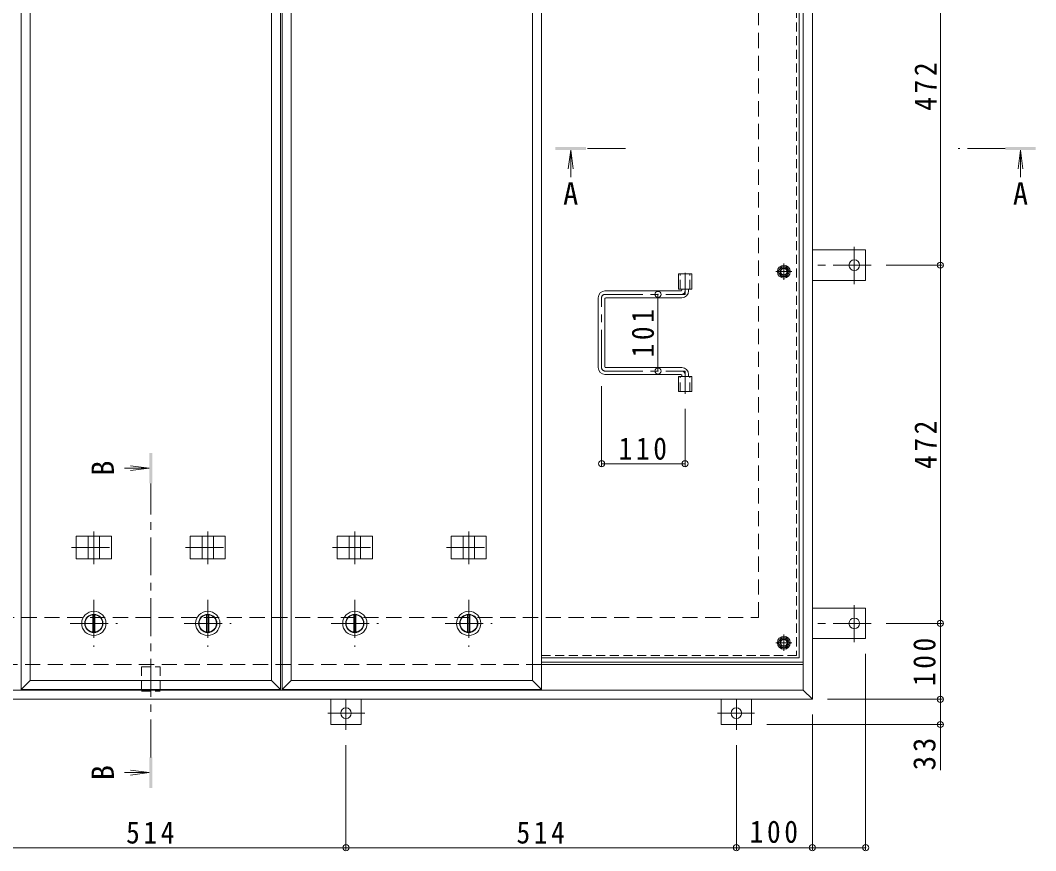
# Model space of a CAD drawing. Units: millimetres at full size, sheet at 1:10. Extents: x -2636 to 2766, y -1962 to 1913.
# Drawn here: x -1633 to -296, y -409 to 685 of the extents above; entities that cross this region are included whole.
import ezdxf
from ezdxf.enums import TextEntityAlignment as Align

# ---------------------------------------------------------------- set-up
doc = ezdxf.new("R2010")
doc.units = ezdxf.units.MM
doc.header["$LTSCALE"] = 10
doc.header["$PDMODE"] = 32
doc.header["$PDSIZE"] = 8
for name, pattern in [('CHAIN1', [8, 5, -1, 1, -1]), ('DASHED1', [1.8, 1.2, -0.6]), ('DASHED2', [3, 2, -1])]:
    doc.linetypes.add(name, pattern=pattern)
for name, color, linetype, lineweight in [('0-1_躯体', 2, 'DASHED2', 9), ('0-2_仕上', 4, 'Continuous', 9), ('0-3_建具', 4, 'Continuous', 9), ('0-5_寸法', 4, 'Continuous', 9), ('0-6_ハッチ', 6, 'Continuous', 9), ('0-7', 5, 'Continuous', 5), ('0-A', 3, 'CHAIN1', 9), ('0-B', 2, 'Continuous', 9), ('0-C', 2, 'Continuous', 9), ('0-E', 3, 'Continuous', 9), ('0-F', 7, 'Continuous', 9)]:
    doc.layers.add(name, color=color, linetype=linetype, lineweight=lineweight)
doc.styles.add('ＭＳ ゴシック', font='')
doc.styles.get('ＭＳ ゴシック').set_extended_font_data('MS Gothic')

msp = doc.modelspace()

# ---------------------------------------------------------------- linework, layer by layer
at = {"layer": '0-1_躯体'}
for p, q in [((-661.35, -101.16), (-661.35, 1298.84)), ((-2261.35, -101.16), (-661.35, -101.16)), ((-946.97, -163.16), (-2320.35, -163.16))]:
    msp.add_line(p, q, dxfattribs=at)
at = {"layer": '0-1_躯体', "linetype": 'Continuous'}
msp.add_line((-602.35, -163.16), (-946.97, -163.16), dxfattribs=at)
at = {"layer": '0-2_仕上'}
for p, q in [((-1632.1, -196.16), (-1632.1, 1393.84)), ((-1290.6, -196.16), (-1290.6, 1393.84)), ((-1288.47, -196.16), (-1288.47, 1393.84)), ((-946.97, -196.16), (-946.97, 1393.84)), ((-1620.1, -184.16), (-1620.1, 1381.84)), ((-1302.6, -184.16), (-1302.6, 1381.84)), ((-1276.47, -184.16), (-1276.47, 1381.84)), ((-958.97, -184.16), (-958.97, 1381.84)), ((-1463.35, 95.38), (-1496.12, 95.38)), ((-1463.35, 95.38), (-1488.13, 98.64)), ((-1463.35, 95.38), (-1488.13, 92.12)), ((-1620.1, -184.16), (-1632.1, -196.16)), ((-1620.1, -184.16), (-1302.6, -184.16)), ((-1302.6, -184.16), (-1290.6, -196.16)), ((-1276.47, -184.16), (-1288.47, -196.16)), ((-1276.47, -184.16), (-958.97, -184.16)), ((-958.97, -184.16), (-946.97, -196.16)), ((-1632.1, -196.16), (-1290.6, -196.16)), ((-1288.47, -196.16), (-946.97, -196.16)), ((-1463.35, -305.8), (-1496.12, -305.8)), ((-1463.35, -305.8), (-1488.13, -302.53)), ((-1463.35, -305.8), (-1488.13, -309.06))]:
    msp.add_line(p, q, dxfattribs=at)
at = {"layer": '0-2_仕上', "color": 3}
for p, q in [((-766.5, 351.34), (-749.2, 351.34)), ((-766.5, 331.34), (-766.5, 351.34)), ((-749.2, 331.34), (-749.2, 351.34)), ((-766.5, 331.34), (-749.2, 331.34)), ((-766.5, 216.34), (-749.2, 216.34)), ((-766.5, 196.34), (-766.5, 216.34)), ((-749.2, 196.34), (-749.2, 216.34)), ((-766.5, 196.34), (-749.2, 196.34))]:
    msp.add_line(p, q, dxfattribs=at)
at = {"layer": '0-2_仕上', "color": 3, "linetype": 'DASHED1'}
for p, q in [((-764.2, 331.34), (-764.2, 351.34)), ((-751.5, 331.34), (-751.5, 351.34)), ((-764.2, 196.34), (-764.2, 216.34)), ((-751.5, 196.34), (-751.5, 216.34))]:
    msp.add_line(p, q, dxfattribs=at)
at = {"layer": '0-2_仕上', "linetype": 'CHAIN1'}
msp.add_line((-1461.35, -285.8), (-1461.35, 75.38), dxfattribs=at)
at = {"layer": '0-2_仕上'}
for points in [[(-1459.35, 115.38), (-1463.35, 115.38), (-1459.35, 75.38), (-1463.35, 75.38)], [(-1463.35, -325.8), (-1459.35, -325.8), (-1463.35, -285.8), (-1459.35, -285.8)]]:
    msp.add_solid(points, dxfattribs=at)
at = {"layer": '0-3_建具', "color": 2}
for p, q in [((-590.35, -209.16), (-590.35, 1406.84)), ((-602.35, -197.16), (-602.35, 1394.84)), ((-602.35, -163.16), (-946.97, -163.16)), ((-602.35, -197.16), (-2320.35, -197.16)), ((-590.35, -209.16), (-602.35, -197.16)), ((-590.35, -209.16), (-2332.35, -209.16))]:
    msp.add_line(p, q, dxfattribs=at)
at = {"layer": '0-3_建具'}
for p, q in [((-1559.44, -24.16), (-1559.44, 5.84)), ((-1559.44, 5.84), (-1513.26, 5.84)), ((-1543.85, -24.16), (-1543.85, 5.84)), ((-1528.85, -24.16), (-1528.85, 5.84)), ((-1513.26, -24.16), (-1513.26, 5.84)), ((-1409.44, -24.16), (-1409.44, 5.84)), ((-1409.44, 5.84), (-1363.26, 5.84)), ((-1393.85, -24.16), (-1393.85, 5.84)), ((-1378.85, -24.16), (-1378.85, 5.84)), ((-1363.26, -24.16), (-1363.26, 5.84)), ((-1215.81, -24.16), (-1215.81, 5.84)), ((-1215.81, 5.84), (-1169.63, 5.84)), ((-1200.22, -24.16), (-1200.22, 5.84)), ((-1185.22, -24.16), (-1185.22, 5.84)), ((-1169.63, -24.16), (-1169.63, 5.84)), ((-1065.81, -24.16), (-1065.81, 5.84)), ((-1065.81, 5.84), (-1019.63, 5.84)), ((-1050.22, -24.16), (-1050.22, 5.84)), ((-1035.22, -24.16), (-1035.22, 5.84)), ((-1019.63, -24.16), (-1019.63, 5.84)), ((-1559.44, -24.16), (-1513.26, -24.16)), ((-1409.44, -24.16), (-1363.26, -24.16)), ((-1215.81, -24.16), (-1169.63, -24.16)), ((-1065.81, -24.16), (-1019.63, -24.16))]:
    msp.add_line(p, q, dxfattribs=at)
at = {"layer": '0-3_建具', "linetype": 'CHAIN1'}
for p, q in [((-1536.35, -31.28), (-1536.35, 11.96)), ((-1386.35, -31.28), (-1386.35, 11.96)), ((-1192.72, -31.28), (-1192.72, 11.96)), ((-1042.72, -31.28), (-1042.72, 11.96)), ((-1565.76, -9.16), (-1506.94, -9.16)), ((-1415.76, -9.16), (-1356.94, -9.16)), ((-1222.13, -9.16), (-1163.31, -9.16)), ((-1072.13, -9.16), (-1013.31, -9.16))]:
    msp.add_line(p, q, dxfattribs=at)
at = {"layer": '0-5_寸法'}
for p, q in [((-908.52, 514.47), (-911.79, 489.68)), ((-908.52, 514.47), (-908.52, 478.86)), ((-908.52, 514.47), (-905.26, 489.68)), ((-316.29, 514.47), (-319.55, 489.68)), ((-316.29, 514.47), (-313.02, 489.68)), ((-316.29, 514.47), (-316.29, 478.86))]:
    msp.add_line(p, q, dxfattribs=at)
at = {"layer": '0-5_寸法', "linetype": 'CHAIN1'}
for p, q in [((-836.37, 516.47), (-888.52, 516.47)), ((-336.29, 516.47), (-398.55, 516.47))]:
    msp.add_line(p, q, dxfattribs=at)
at = {"layer": '0-5_寸法', "color": 7}
msp.add_line((-421.83, -242.36), (-421.83, -302.71), dxfattribs=at)
at = {"layer": '0-5_寸法', "color": 7, "linetype": 'DASHED1'}
for points in [[(-1473.65, -166.36), (-1449.05, -166.36), (-1449.05, -198.36)], [(-1473.65, -166.36), (-1473.65, -198.36), (-1449.05, -198.36)]]:
    msp.add_lwpolyline(points, dxfattribs=at)
at = {"layer": '0-5_寸法'}
for points in [[(-928.52, 514.47), (-928.52, 518.47), (-888.52, 514.47), (-888.52, 518.47)], [(-296.29, 514.47), (-296.29, 518.47), (-336.29, 514.47), (-336.29, 518.47)]]:
    msp.add_solid(points, dxfattribs=at)
at = {"layer": '0-6_ハッチ', "linetype": 'CHAIN1'}
for p, q in [((-757.85, 352.72), (-757.85, 324.34)), ((-863.34, 324.34), (-757.85, 324.34)), ((-867.85, 227.85), (-867.85, 319.83)), ((-863.34, 223.34), (-757.85, 223.34)), ((-757.85, 193.45), (-757.85, 223.34))]:
    msp.add_line(p, q, dxfattribs=at)
at = {"layer": '0-6_ハッチ'}
for p, q in [((-763.35, 328.84), (-863.35, 328.84)), ((-762.35, 329.84), (-762.35, 331.34)), ((-753.35, 328.84), (-753.35, 331.34)), ((-872.35, 227.84), (-872.35, 319.84)), ((-863.35, 228.84), (-863.35, 318.84)), ((-862.35, 319.84), (-762.35, 319.84)), ((-862.35, 227.84), (-762.35, 227.84)), ((-763.35, 218.84), (-863.35, 218.84)), ((-762.35, 217.84), (-762.35, 216.34)), ((-753.35, 218.84), (-753.35, 216.34)), ((-946.97, -160.16), (-602.35, -160.16)), ((-946.97, -163.16), (-602.35, -163.16))]:
    msp.add_line(p, q, dxfattribs=at)
for centre, radius, start, end in [((-863.35, 319.84), 9, 90, 180), ((-763.35, 329.84), 1, 270, 0), ((-762.35, 328.84), 9, 270, 0), ((-862.35, 318.84), 1, 90, 180), ((-863.35, 227.84), 9, 180, 270), ((-862.35, 228.84), 1, 180, 270), ((-762.35, 218.84), 9, 0, 90), ((-763.35, 217.84), 1, 0, 90)]:
    msp.add_arc(centre, radius, start, end, dxfattribs=at)
at = {"layer": '0-6_ハッチ', "linetype": 'CHAIN1'}
for centre, radius, start, end in [((-863.34, 319.83), 4.51, 90, 180), ((-762.35, 328.84), 4.5, 270.29569, 0), ((-863.34, 227.85), 4.51, 180, 270), ((-762.35, 218.84), 4.5, 0, 89.70431)]:
    msp.add_arc(centre, radius, start, end, dxfattribs=at)
at = {"layer": '0-7'}
for centre, radius in [((-627.85, 354.34), 5), ((-627.85, 354.34), 4.19), ((-627.85, -134.66), 5), ((-627.85, -134.66), 4.19)]:
    msp.add_circle(centre, radius, dxfattribs=at)
at = {"layer": '0-A', "linetype": 'DASHED1'}
for p in [(-611.05, 772.59), (-946.97, -151.46)]:
    msp.add_line(p, (-611.05, -151.46), dxfattribs=at)
at = {"layer": '0-A', "linetype": 'Continuous'}
for q in [(-607.85, 771.35), (-946.97, -154.66)]:
    msp.add_line((-607.85, -154.66), q, dxfattribs=at)
at = {"layer": '0-A'}
for p, q in [((-627.85, 343.66), (-627.85, 365.02)), ((-617.17, 354.34), (-638.53, 354.34)), ((-627.85, -145.34), (-627.85, -123.98)), ((-617.17, -134.66), (-638.53, -134.66))]:
    msp.add_line(p, q, dxfattribs=at)
at = {"layer": '0-B'}
for p, q in [((-635.35, 354.34), (-631.6, 360.84)), ((-631.6, 360.84), (-624.1, 360.84)), ((-620.35, 354.34), (-624.1, 360.84)), ((-620.35, 354.34), (-624.1, 347.84)), ((-635.35, -134.66), (-631.6, -128.16)), ((-631.6, -128.16), (-624.1, -128.16)), ((-620.35, -134.66), (-624.1, -128.16)), ((-620.35, -134.66), (-624.1, -141.16))]:
    msp.add_line(p, q, dxfattribs=at)
for points in [[(-635.35, 354.34), (-631.6, 347.84), (-624.1, 347.84)], [(-635.35, -134.66), (-631.6, -141.16), (-624.1, -141.16)]]:
    msp.add_lwpolyline(points, dxfattribs=at)
for centre, radius in [((-627.85, 354.34), 8.5), ((-627.85, 354.34), 6.5), ((-627.85, -134.66), 8.5), ((-627.85, -134.66), 6.5)]:
    msp.add_circle(centre, radius, dxfattribs=at)
at = {"layer": '0-C', "linetype": 'CHAIN1'}
for p, q in [((-1536.35, -78.16), (-1536.35, -140.16)), ((-1386.35, -78.16), (-1386.35, -140.16)), ((-1192.72, -78.16), (-1192.72, -140.16)), ((-1042.72, -78.16), (-1042.72, -140.16)), ((-1567.35, -109.16), (-1505.35, -109.16)), ((-1417.35, -109.16), (-1355.35, -109.16)), ((-1223.72, -109.16), (-1161.72, -109.16)), ((-1073.72, -109.16), (-1011.72, -109.16))]:
    msp.add_line(p, q, dxfattribs=at)
at = {"layer": '0-C'}
for p, q in [((-1537.85, -120.56), (-1537.85, -97.76)), ((-1534.85, -120.56), (-1534.85, -97.76)), ((-1387.85, -120.56), (-1387.85, -97.76)), ((-1384.85, -120.56), (-1384.85, -97.76)), ((-1194.22, -120.56), (-1194.22, -97.76)), ((-1191.22, -120.56), (-1191.22, -97.76)), ((-1044.22, -120.56), (-1044.22, -97.76)), ((-1041.22, -120.56), (-1041.22, -97.76))]:
    msp.add_line(p, q, dxfattribs=at)
for centre, radius in [((-1536.35, -109.16), 16), ((-1386.35, -109.16), 16), ((-1192.72, -109.16), 16), ((-1042.72, -109.16), 16), ((-1536.35, -109.16), 12), ((-1536.35, -109.16), 11.5), ((-1386.35, -109.16), 12), ((-1386.35, -109.16), 11.5), ((-1192.72, -109.16), 12), ((-1192.72, -109.16), 11.5), ((-1042.72, -109.16), 12), ((-1042.72, -109.16), 11.5)]:
    msp.add_circle(centre, radius, dxfattribs=at)
at = {"layer": '0-E'}
for p, q in [((-590.35, 382.84), (-520.15, 382.84)), ((-520.15, 342.84), (-520.15, 382.84)), ((-590.35, 342.84), (-520.15, 342.84)), ((-590.35, -89.16), (-520.15, -89.16)), ((-520.15, -129.16), (-520.15, -89.16)), ((-590.35, -129.16), (-520.15, -129.16)), ((-1224.35, -209.16), (-1224.35, -242.36)), ((-1184.35, -209.16), (-1184.35, -242.36)), ((-710.35, -209.16), (-710.35, -242.36)), ((-670.35, -209.16), (-670.35, -242.36)), ((-1184.35, -242.36), (-1224.35, -242.36)), ((-710.35, -242.36), (-670.35, -242.36))]:
    msp.add_line(p, q, dxfattribs=at)
at = {"layer": '0-E', "linetype": 'CHAIN1'}
for p, q in [((-535.15, 338), (-535.15, 386.88)), ((-512.99, 362.84), (-590.35, 362.84)), ((-535.15, -134), (-535.15, -85.12)), ((-512.99, -109.16), (-590.35, -109.16)), ((-1204.35, -249.52), (-1204.35, -209.36)), ((-690.35, -249.52), (-690.35, -209.36)), ((-1179.51, -227.36), (-1228.39, -227.36)), ((-715.19, -227.36), (-666.3, -227.36))]:
    msp.add_line(p, q, dxfattribs=at)
at = {"layer": '0-E'}
for centre in [(-535.15, 362.84), (-535.15, -109.16), (-1204.35, -227.36), (-690.35, -227.36)]:
    msp.add_circle(centre, 7, dxfattribs=at)
at = {"layer": '0-F'}
for p, q in [((-421.83, 362.84), (-421.83, 834.84)), ((-418.83, 362.84), (-492.99, 362.84)), ((-421.83, -109.16), (-421.83, 362.84)), ((-793.58, 324.34), (-793.58, 223.34)), ((-867.85, 98.19), (-867.85, 203.34)), ((-757.85, 98.19), (-757.85, 173.45)), ((-757.85, 101.19), (-867.85, 101.19)), ((-418.83, -109.16), (-492.99, -109.16)), ((-421.83, -109.16), (-421.83, -209.16)), ((-520.15, -407.62), (-520.15, -149.16)), ((-418.83, -209.16), (-570.35, -209.16)), ((-421.83, -209.16), (-421.83, -242.36)), ((-590.35, -407.62), (-590.35, -229.16)), ((-418.83, -242.36), (-650.35, -242.36)), ((-1204.35, -407.62), (-1204.35, -269.52)), ((-690.35, -407.62), (-690.35, -269.52)), ((-1718.35, -404.62), (-1204.35, -404.62)), ((-1204.35, -404.62), (-690.35, -404.62)), ((-690.35, -404.62), (-590.35, -404.62)), ((-590.35, -404.62), (-520.15, -404.62))]:
    msp.add_line(p, q, dxfattribs=at)
for p in [(-421.83, 362.84), (-793.58, 324.34), (-793.58, 223.34), (-867.85, 101.19), (-757.85, 101.19), (-421.83, -109.16), (-421.83, -209.16), (-421.83, -242.36), (-1204.35, -404.62), (-690.35, -404.62), (-590.35, -404.62), (-520.15, -404.62)]:
    msp.add_point(p, dxfattribs=at)

# ---------------------------------------------------------------- texts
at = {"layer": '0-5_寸法', "color": 2, "style": 'ＭＳ ゴシック'}
for p in [(-918.52, 433.77), (-326.29, 433.77)]:
    msp.add_text('A', height=29.33, dxfattribs=at).set_placement(p, align=Align.BOTTOM_LEFT)
for p in [(-1501.21, 85.38), (-1501.21, -315.8)]:
    msp.add_text('B', height=29.33, rotation=90, dxfattribs=at).set_placement(p, align=Align.BOTTOM_LEFT)
at = {"layer": '0-F', "color": 2, "char_height": 29.33, "attachment_point": 7, "rotation": 90, "style": 'ＭＳ ゴシック'}
for s, insert in [('\\T1.27;\\W0.9;472', (-426.83, 566.34)), ('\\T1.27;\\W0.9;101', (-798.58, 241.34)), ('\\T1.27;\\W0.9;472', (-426.83, 94.34)), ('\\T1.27;\\W0.9;100', (-427.83, -191.66)), ('\\T1.27;\\W0.95;33', (-427.83, -302.71))]:
    msp.add_mtext(s, dxfattribs=dict(at, insert=insert))
at = {"layer": '0-F', "color": 2, "char_height": 29.33, "attachment_point": 7, "style": 'ＭＳ ゴシック'}
for s, insert in [('\\T1.27;\\W0.9;110', (-845.35, 106.19)), ('\\T1.27;\\W0.9;514', (-1493.85, -399.62)), ('\\T1.27;\\W0.9;514', (-979.85, -399.62)), ('\\T1.27;\\W0.9;100', (-672.85, -398.62))]:
    msp.add_mtext(s, dxfattribs=dict(at, insert=insert))

doc.saveas('drawing.dxf')
